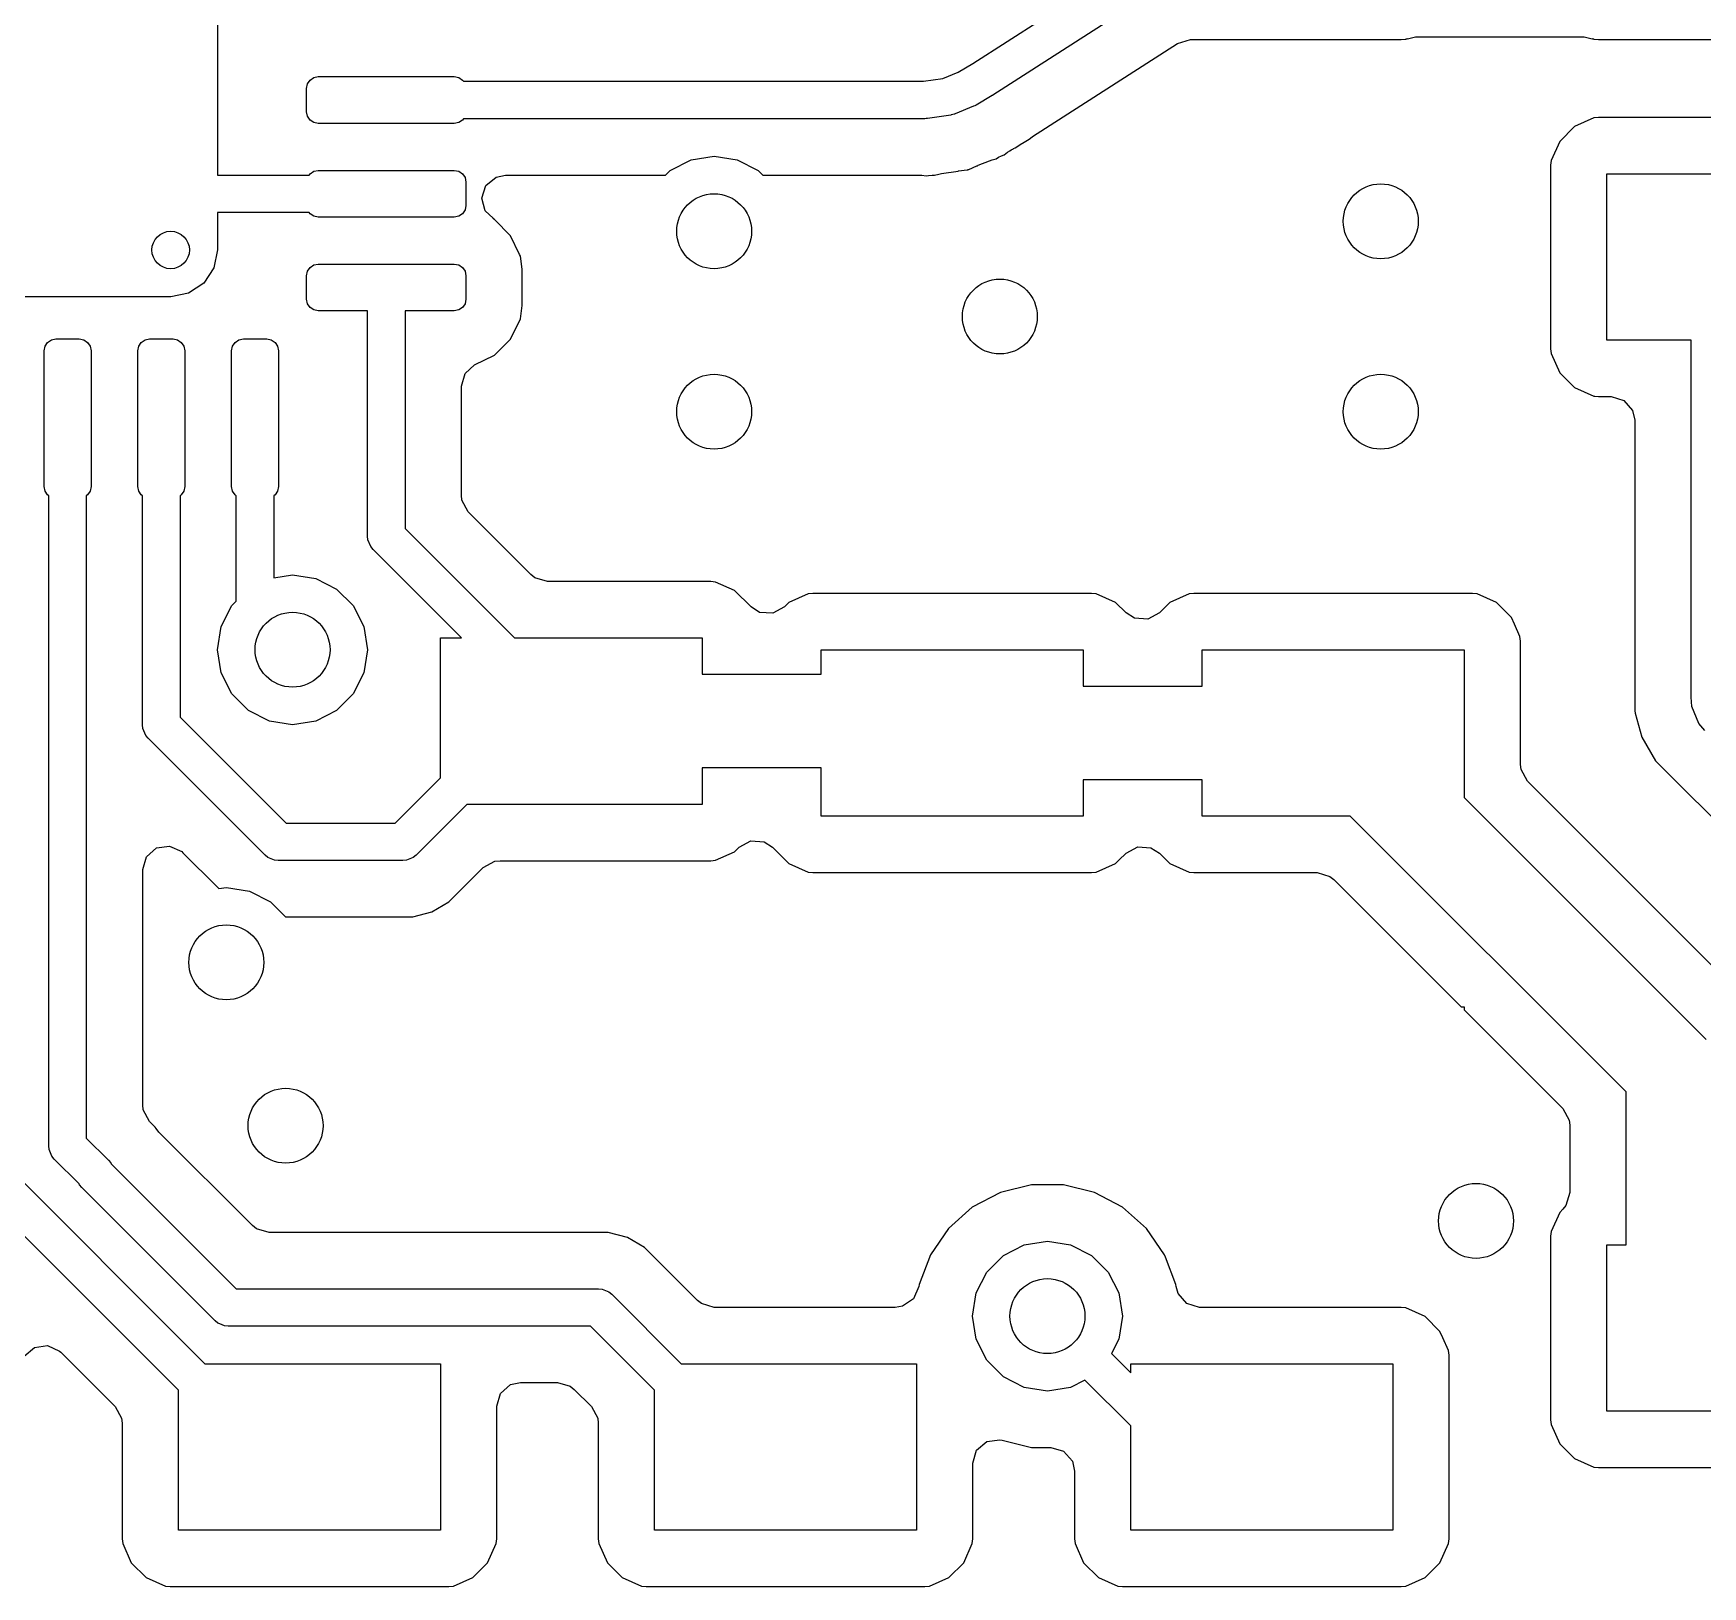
# Model space of a CAD drawing. Extents: x 4.84 to 7.21, y -4.81 to -3.25.
# Drawn here: x 5.9431 to 6.2936, y -4.3449 to -4.0186 of the extents above; entities that cross this region are included whole.
import ezdxf

# ---------------------------------------------------------------- set-up
doc = ezdxf.new("R2010")
doc.units = 0
doc.header["$MEASUREMENT"] = 0
doc.layers.add('BLACK', color=7, linetype='CONTINUOUS')

msp = doc.modelspace()

# ---------------------------------------------------------------- linework, layer by layer
at = {"layer": 'BLACK', "linetype": 'CONTINUOUS'}
for p, q in [((6.1404, -4.02491), (6.17356, -4.00357)), ((6.18114, -4.00806), (6.14459, -4.03157)), ((5.98177, -4.01684), (5.98177, -4.04833)), ((6.15294, -4.04027), (6.18339, -4.02068)), ((6.18339, -4.02068), (6.18607, -4.01989)), ((6.18607, -4.01989), (6.23033, -4.01989)), ((6.23033, -4.01989), (6.23132, -4.01977)), ((6.23033, -4.01989), (6.23033, -4.01989)), ((6.23132, -4.01977), (6.23137, -4.01975)), ((6.23137, -4.01975), (6.23152, -4.01972)), ((6.23152, -4.01972), (6.23168, -4.01968)), ((6.23168, -4.01969), (6.23338, -4.01933)), ((6.23168, -4.01968), (6.23168, -4.01969)), ((6.23338, -4.01933), (6.26875, -4.01933)), ((6.26875, -4.01933), (6.27045, -4.01969)), ((6.27045, -4.01969), (6.27045, -4.01968)), ((6.27045, -4.01968), (6.27061, -4.01972)), ((6.27061, -4.01972), (6.27076, -4.01975)), ((6.27076, -4.01975), (6.27081, -4.01977)), ((6.27081, -4.01977), (6.2718, -4.01989)), ((6.2718, -4.01989), (6.33033, -4.01989)), ((6.00199, -4.02785), (6.00293, -4.02766)), ((6.00293, -4.02766), (6.03148, -4.02766)), ((6.03148, -4.02766), (6.03242, -4.02785)), ((6.13411, -4.02804), (6.13731, -4.02672)), ((6.13731, -4.02672), (6.1404, -4.02491)), ((6.00047, -4.03013), (6.00066, -4.02918)), ((6.00047, -4.03505), (6.00047, -4.03013)), ((6.00066, -4.02918), (6.0012, -4.02839)), ((6.0012, -4.02839), (6.00199, -4.02785)), ((6.03242, -4.02785), (6.03322, -4.02839)), ((6.03322, -4.02839), (6.03339, -4.02865)), ((6.03339, -4.02865), (6.13, -4.02865)), ((6.13, -4.02865), (6.13411, -4.02804)), ((6.14056, -4.0339), (6.13666, -4.0355)), ((6.14081, -4.03377), (6.14056, -4.0339)), ((6.14106, -4.03365), (6.14081, -4.03377)), ((6.14446, -4.03165), (6.14106, -4.03365)), ((6.14452, -4.03161), (6.14446, -4.03165)), ((6.14459, -4.03157), (6.14452, -4.03161)), ((6.00066, -4.03599), (6.00047, -4.03505)), ((6.0012, -4.03679), (6.00066, -4.03599)), ((6.00199, -4.03732), (6.0012, -4.03679)), ((6.00293, -4.03751), (6.00199, -4.03732)), ((6.03148, -4.03751), (6.00293, -4.03751)), ((6.03242, -4.03732), (6.03148, -4.03751)), ((6.03322, -4.03679), (6.03242, -4.03732)), ((6.03339, -4.03652), (6.03322, -4.03679)), ((6.13029, -4.03652), (6.03339, -4.03652)), ((6.13058, -4.03649), (6.13029, -4.03652)), ((6.13087, -4.03648), (6.13058, -4.03649)), ((6.13575, -4.03575), (6.13087, -4.03648)), ((6.13587, -4.03572), (6.13575, -4.03575)), ((6.13592, -4.03572), (6.13587, -4.03572)), ((6.13621, -4.03564), (6.13592, -4.03572)), ((6.13649, -4.03556), (6.13621, -4.03564)), ((6.13654, -4.03554), (6.13649, -4.03556)), ((6.13666, -4.0355), (6.13654, -4.03554)), ((6.26676, -4.03813), (6.26364, -4.04126)), ((6.27081, -4.03634), (6.26676, -4.03813)), ((6.2718, -4.03623), (6.27081, -4.03634)), ((6.27081, -4.03634), (6.27081, -4.03634)), ((6.33033, -4.03623), (6.2718, -4.03623)), ((6.2718, -4.03623), (6.2718, -4.03623)), ((6.14925, -4.04264), (6.15065, -4.04174)), ((6.15065, -4.04174), (6.15082, -4.04164)), ((6.15082, -4.04164), (6.15225, -4.0408)), ((6.15225, -4.0408), (6.15251, -4.0406)), ((6.15251, -4.0406), (6.15252, -4.04061)), ((6.15252, -4.04061), (6.15294, -4.04027)), ((6.26364, -4.04126), (6.26185, -4.0453)), ((6.26364, -4.04126), (6.26364, -4.04126)), ((6.07681, -4.0474), (6.0812, -4.04517)), ((6.0812, -4.04517), (6.08606, -4.0444)), ((6.08606, -4.0444), (6.09093, -4.04517)), ((6.09093, -4.04517), (6.09532, -4.0474)), ((6.14153, -4.04629), (6.1439, -4.04532)), ((6.1439, -4.04532), (6.14446, -4.04513)), ((6.14446, -4.04513), (6.14527, -4.0449)), ((6.14527, -4.0449), (6.14578, -4.0446)), ((6.14578, -4.0446), (6.14642, -4.04429)), ((6.14642, -4.04429), (6.14697, -4.04406)), ((6.14697, -4.04406), (6.14764, -4.04355)), ((6.14764, -4.04355), (6.14813, -4.04322)), ((6.14813, -4.04322), (6.14847, -4.04302)), ((6.14847, -4.04302), (6.14896, -4.0428)), ((6.14896, -4.04278), (6.14925, -4.04264)), ((6.14896, -4.0428), (6.14896, -4.04278)), ((6.14925, -4.04264), (6.14925, -4.04264)), ((6.26185, -4.0453), (6.26173, -4.04629)), ((5.98177, -4.04833), (6.00102, -4.04833)), ((6.00102, -4.04833), (6.0012, -4.04807)), ((6.0012, -4.04807), (6.00199, -4.04754)), ((6.00199, -4.04754), (6.00293, -4.04735)), ((6.00293, -4.04735), (6.03148, -4.04735)), ((6.03148, -4.04735), (6.03242, -4.04754)), ((6.03242, -4.04754), (6.03322, -4.04807)), ((6.03322, -4.04807), (6.03375, -4.04887)), ((6.03811, -4.05052), (6.04027, -4.04875)), ((6.04027, -4.04875), (6.04221, -4.04835)), ((6.04221, -4.04835), (6.07586, -4.04835)), ((6.07586, -4.04835), (6.07681, -4.0474)), ((6.09532, -4.0474), (6.09627, -4.04835)), ((6.09627, -4.04835), (6.12911, -4.04835)), ((6.12911, -4.04835), (6.12968, -4.04839)), ((6.12968, -4.04839), (6.13057, -4.04849)), ((6.13057, -4.04849), (6.1311, -4.04841)), ((6.13057, -4.04849), (6.13057, -4.04849)), ((6.1311, -4.04841), (6.13183, -4.04835)), ((6.13183, -4.04835), (6.13237, -4.04835)), ((6.13237, -4.04835), (6.13324, -4.04812)), ((6.13237, -4.04835), (6.13237, -4.04835)), ((6.13324, -4.04812), (6.13379, -4.04801)), ((6.13379, -4.04801), (6.13728, -4.04749)), ((6.13728, -4.04749), (6.13738, -4.04747)), ((6.13738, -4.04747), (6.13923, -4.04723)), ((6.13923, -4.04723), (6.13931, -4.04721)), ((6.13923, -4.04723), (6.13923, -4.04723)), ((6.13931, -4.04721), (6.13933, -4.04721)), ((6.13933, -4.04721), (6.13934, -4.04721)), ((6.13934, -4.04721), (6.13944, -4.04718)), ((6.13944, -4.04718), (6.13947, -4.04717)), ((6.13944, -4.04718), (6.13944, -4.04718)), ((6.13947, -4.04717), (6.13955, -4.04715)), ((6.13955, -4.04715), (6.14125, -4.0464)), ((6.13955, -4.04715), (6.13955, -4.04715)), ((6.14125, -4.0464), (6.14135, -4.04637)), ((6.14135, -4.04637), (6.14153, -4.04629)), ((6.26173, -4.04629), (6.26173, -4.08482)), ((6.27356, -4.08306), (6.27356, -4.04806)), ((6.27356, -4.04806), (6.32856, -4.04806)), ((6.03375, -4.04887), (6.03394, -4.04981)), ((6.03394, -4.04981), (6.03394, -4.05473)), ((6.03725, -4.05318), (6.03811, -4.05052)), ((6.03375, -4.05567), (6.03322, -4.05647)), ((6.03394, -4.05473), (6.03375, -4.05567)), ((6.03797, -4.05589), (6.03725, -4.05318)), ((6.00102, -4.05621), (5.98177, -4.05621)), ((5.98177, -4.05621), (5.98177, -4.06408)), ((6.0012, -4.05647), (6.00102, -4.05621)), ((6.00199, -4.05701), (6.0012, -4.05647)), ((6.00293, -4.05719), (6.00199, -4.05701)), ((6.03148, -4.05719), (6.00293, -4.05719)), ((6.03242, -4.05701), (6.03148, -4.05719)), ((6.03322, -4.05647), (6.03242, -4.05701)), ((6.03962, -4.05739), (6.03797, -4.05589)), ((6.03956, -4.05746), (6.03962, -4.05739)), ((6.0399, -4.0577), (6.03956, -4.05746)), ((6.04327, -4.06108), (6.0399, -4.0577)), ((6.0452, -4.06503), (6.04327, -4.06108)), ((6.04327, -4.06108), (6.04327, -4.06108)), ((5.98177, -4.06408), (5.98102, -4.06785)), ((6.04536, -4.06536), (6.0452, -4.06503)), ((6.04577, -4.06814), (6.04536, -4.06536)), ((5.98102, -4.06785), (5.97889, -4.07104)), ((6.00047, -4.0695), (6.00066, -4.06855)), ((6.00047, -4.07442), (6.00047, -4.0695)), ((6.00066, -4.06855), (6.0012, -4.06776)), ((6.0012, -4.06776), (6.00199, -4.06722)), ((6.00199, -4.06722), (6.00293, -4.06703)), ((6.00293, -4.06703), (6.03148, -4.06703)), ((6.03148, -4.06703), (6.03242, -4.06722)), ((6.03242, -4.06722), (6.03322, -4.06776)), ((6.03322, -4.06776), (6.03375, -4.06855)), ((6.03375, -4.06855), (6.03394, -4.0695)), ((6.03394, -4.0695), (6.03394, -4.07442)), ((6.04577, -4.07577), (6.04577, -4.06814)), ((5.9757, -4.07318), (5.97193, -4.07392)), ((5.97889, -4.07104), (5.9757, -4.07318)), ((5.97193, -4.07392), (5.92469, -4.07392)), ((5.97193, -4.07392), (5.97193, -4.07392)), ((6.00066, -4.07536), (6.00047, -4.07442)), ((6.0012, -4.07616), (6.00066, -4.07536)), ((6.00199, -4.07669), (6.0012, -4.07616)), ((6.00293, -4.07688), (6.00199, -4.07669)), ((6.01327, -4.07688), (6.00293, -4.07688)), ((6.01327, -4.1242), (6.01327, -4.07688)), ((6.03148, -4.07688), (6.02114, -4.07688)), ((6.02114, -4.07688), (6.02114, -4.12257)), ((6.03242, -4.07669), (6.03148, -4.07688)), ((6.03322, -4.07616), (6.03242, -4.07669)), ((6.03375, -4.07536), (6.03322, -4.07616)), ((6.03394, -4.07442), (6.03375, -4.07536)), ((6.04536, -4.07855), (6.04577, -4.07577)), ((6.04327, -4.08284), (6.04536, -4.07855)), ((5.94554, -4.0843), (5.94608, -4.0835)), ((5.94608, -4.0835), (5.94688, -4.08297)), ((5.94688, -4.08297), (5.94782, -4.08278)), ((5.94782, -4.08278), (5.95274, -4.08278)), ((5.95274, -4.08278), (5.95368, -4.08297)), ((5.95368, -4.08297), (5.95448, -4.0835)), ((5.95448, -4.0835), (5.95501, -4.0843)), ((5.96523, -4.0843), (5.96576, -4.0835)), ((5.96576, -4.0835), (5.96656, -4.08297)), ((5.96656, -4.08297), (5.9675, -4.08278)), ((5.9675, -4.08278), (5.97242, -4.08278)), ((5.97242, -4.08278), (5.97336, -4.08297)), ((5.97336, -4.08297), (5.97416, -4.0835)), ((5.97416, -4.0835), (5.9747, -4.0843)), ((5.98491, -4.0843), (5.98545, -4.0835)), ((5.98545, -4.0835), (5.98625, -4.08297)), ((5.98625, -4.08297), (5.98719, -4.08278)), ((5.98719, -4.08278), (5.99211, -4.08278)), ((5.99211, -4.08278), (5.99305, -4.08297)), ((5.99305, -4.08297), (5.99385, -4.0835)), ((5.99385, -4.0835), (5.99438, -4.0843)), ((6.0399, -4.08621), (6.04327, -4.08284)), ((6.29122, -4.08306), (6.27356, -4.08306)), ((6.29122, -4.15806), (6.29122, -4.08306)), ((5.94536, -4.08524), (5.94554, -4.0843)), ((5.94536, -4.11379), (5.94536, -4.08524)), ((5.95501, -4.0843), (5.9552, -4.08524)), ((5.9552, -4.08524), (5.9552, -4.11379)), ((5.96504, -4.08524), (5.96523, -4.0843)), ((5.96504, -4.11379), (5.96504, -4.08524)), ((5.9747, -4.0843), (5.97488, -4.08524)), ((5.97488, -4.08524), (5.97488, -4.11379)), ((5.98473, -4.08524), (5.98491, -4.0843)), ((5.98473, -4.11379), (5.98473, -4.08524)), ((5.99438, -4.0843), (5.99457, -4.08524)), ((5.99457, -4.08524), (5.99457, -4.11379)), ((6.03576, -4.08823), (6.0399, -4.08621)), ((6.26173, -4.08482), (6.26173, -4.08482)), ((6.26173, -4.08482), (6.26185, -4.08581)), ((6.26185, -4.08581), (6.26185, -4.08581)), ((6.26185, -4.08581), (6.26364, -4.08986)), ((6.03297, -4.09269), (6.03376, -4.09001)), ((6.03376, -4.09001), (6.03576, -4.08823)), ((6.26364, -4.08986), (6.26676, -4.09299)), ((6.03297, -4.11561), (6.03297, -4.09269)), ((6.26676, -4.09299), (6.26676, -4.09299)), ((6.26676, -4.09299), (6.26676, -4.09299)), ((6.26676, -4.09299), (6.27081, -4.09477)), ((6.27081, -4.09477), (6.27081, -4.09477)), ((6.27081, -4.09477), (6.27099, -4.09479)), ((6.27099, -4.09479), (6.2718, -4.09489)), ((6.2718, -4.09489), (6.27443, -4.09489)), ((6.27443, -4.09489), (6.27711, -4.09568)), ((6.27711, -4.09568), (6.27894, -4.09779)), ((6.27894, -4.09779), (6.27939, -4.09985)), ((6.27939, -4.09985), (6.27939, -4.16091)), ((5.94554, -4.11473), (5.94536, -4.11379)), ((5.94608, -4.11553), (5.94554, -4.11473)), ((5.95501, -4.11473), (5.95448, -4.11553)), ((5.9552, -4.11379), (5.95501, -4.11473)), ((5.96523, -4.11473), (5.96504, -4.11379)), ((5.96576, -4.11553), (5.96523, -4.11473)), ((5.9747, -4.11473), (5.97416, -4.11553)), ((5.97488, -4.11379), (5.9747, -4.11473)), ((5.98491, -4.11473), (5.98473, -4.11379)), ((5.98545, -4.11553), (5.98491, -4.11473)), ((5.99438, -4.11473), (5.99385, -4.11553)), ((5.99457, -4.11379), (5.99438, -4.11473)), ((5.94634, -4.1157), (5.94608, -4.11553)), ((5.94634, -4.25227), (5.94634, -4.1157)), ((5.95448, -4.11553), (5.95421, -4.1157)), ((5.95421, -4.1157), (5.95421, -4.25064)), ((5.96603, -4.1157), (5.96576, -4.11553)), ((5.96603, -4.16387), (5.96603, -4.1157)), ((5.97416, -4.11553), (5.9739, -4.1157)), ((5.9739, -4.1157), (5.9739, -4.16224)), ((5.98571, -4.1157), (5.98545, -4.11553)), ((5.98571, -4.13787), (5.98571, -4.1157)), ((5.99385, -4.11553), (5.99358, -4.1157)), ((5.99358, -4.1157), (5.99358, -4.13293)), ((6.03309, -4.11667), (6.03297, -4.11561)), ((6.03443, -4.11912), (6.03309, -4.11667)), ((6.04758, -4.13227), (6.03443, -4.11912)), ((6.01335, -4.12497), (6.01327, -4.1242)), ((6.01393, -4.12639), (6.01335, -4.12497)), ((6.02114, -4.12257), (6.04413, -4.14556)), ((6.01442, -4.12698), (6.01393, -4.12639)), ((6.033, -4.14556), (6.01442, -4.12698)), ((5.99358, -4.13293), (5.99752, -4.13231)), ((5.99752, -4.13231), (6.00239, -4.13308)), ((6.04841, -4.13294), (6.04758, -4.13227)), ((6.05109, -4.13373), (6.04841, -4.13294)), ((6.00239, -4.13308), (6.00678, -4.13532)), ((6.00678, -4.13532), (6.01026, -4.1388)), ((6.08533, -4.13373), (6.05109, -4.13373)), ((6.08632, -4.13384), (6.08533, -4.13373)), ((6.08533, -4.13373), (6.08533, -4.13373)), ((6.09037, -4.13563), (6.08632, -4.13384)), ((6.08632, -4.13384), (6.08632, -4.13384)), ((6.09381, -4.13907), (6.09037, -4.13563)), ((6.09037, -4.13563), (6.09037, -4.13563)), ((6.10581, -4.13634), (6.10176, -4.13813)), ((6.1068, -4.13623), (6.10581, -4.13634)), ((6.10581, -4.13634), (6.10581, -4.13634)), ((6.16533, -4.13623), (6.1068, -4.13623)), ((6.1068, -4.13623), (6.1068, -4.13623)), ((6.16632, -4.13634), (6.16533, -4.13623)), ((6.17037, -4.13813), (6.16632, -4.13634)), ((6.16632, -4.13634), (6.16632, -4.13634)), ((6.18581, -4.13634), (6.18176, -4.13813)), ((6.1868, -4.13623), (6.18581, -4.13634)), ((6.18581, -4.13634), (6.18581, -4.13634)), ((6.24533, -4.13623), (6.1868, -4.13623)), ((6.1868, -4.13623), (6.1868, -4.13623)), ((6.24632, -4.13634), (6.24533, -4.13623)), ((6.25037, -4.13813), (6.24632, -4.13634)), ((6.24632, -4.13634), (6.24632, -4.13634)), ((5.98254, -4.14319), (5.98478, -4.1388)), ((5.98478, -4.1388), (5.98571, -4.13787)), ((6.01026, -4.1388), (6.0125, -4.14319)), ((6.09558, -4.14021), (6.09381, -4.13907)), ((6.10082, -4.13907), (6.09837, -4.14041)), ((6.10176, -4.13813), (6.10082, -4.13907)), ((6.10176, -4.13813), (6.10176, -4.13813)), ((6.17256, -4.14032), (6.17037, -4.13813)), ((6.17037, -4.13813), (6.17037, -4.13813)), ((6.18176, -4.13813), (6.17957, -4.14032)), ((6.18176, -4.13813), (6.18176, -4.13813)), ((6.25349, -4.14126), (6.25037, -4.13813)), ((6.25037, -4.13813), (6.25037, -4.13813)), ((5.98177, -4.14806), (5.98254, -4.14319)), ((6.0125, -4.14319), (6.01327, -4.14806)), ((6.09837, -4.14041), (6.09558, -4.14021)), ((6.17433, -4.14146), (6.17256, -4.14032)), ((6.17712, -4.14166), (6.17433, -4.14146)), ((6.17957, -4.14032), (6.17712, -4.14166)), ((6.25413, -4.14271), (6.25349, -4.14126)), ((6.25528, -4.1453), (6.25413, -4.14271)), ((6.02856, -4.17499), (6.02856, -4.14556)), ((6.02856, -4.14556), (6.033, -4.14556)), ((6.04413, -4.14556), (6.08356, -4.14556)), ((6.08356, -4.14556), (6.08356, -4.15322)), ((6.2554, -4.14629), (6.25528, -4.1453)), ((6.2554, -4.17218), (6.2554, -4.14629)), ((6.2554, -4.14629), (6.2554, -4.14629)), ((5.98254, -4.15293), (5.98177, -4.14806)), ((6.01327, -4.14806), (6.0125, -4.15293)), ((6.10856, -4.15322), (6.10856, -4.14806)), ((6.10856, -4.14806), (6.16356, -4.14806)), ((6.16356, -4.14806), (6.16356, -4.15572)), ((6.18856, -4.15572), (6.18856, -4.14806)), ((6.18856, -4.14806), (6.24356, -4.14806)), ((6.24356, -4.14806), (6.24356, -4.17914)), ((5.98478, -4.15732), (5.98254, -4.15293)), ((6.0125, -4.15293), (6.01026, -4.15732)), ((6.08356, -4.15322), (6.10856, -4.15322)), ((5.98827, -4.1608), (5.98478, -4.15732)), ((6.01026, -4.15732), (6.00678, -4.1608)), ((6.16356, -4.15572), (6.18856, -4.15572)), ((5.99266, -4.16304), (5.98827, -4.1608)), ((6.00678, -4.1608), (6.00239, -4.16304)), ((6.27939, -4.16091), (6.27951, -4.16137)), ((6.29141, -4.15998), (6.29122, -4.15806)), ((6.29288, -4.16353), (6.29141, -4.15998)), ((5.9661, -4.16463), (5.96603, -4.16387)), ((5.9739, -4.16224), (5.99616, -4.1845)), ((5.99752, -4.16381), (5.99266, -4.16304)), ((6.00239, -4.16304), (5.99752, -4.16381)), ((6.27951, -4.16137), (6.28019, -4.16391)), ((6.28019, -4.16391), (6.28087, -4.16642)), ((6.29411, -4.16502), (6.29288, -4.16353)), ((6.29288, -4.16353), (6.29288, -4.16353)), ((5.96669, -4.16605), (5.9661, -4.16463)), ((5.96718, -4.16665), (5.96669, -4.16605)), ((5.99175, -4.19122), (5.96718, -4.16665)), ((6.28087, -4.16642), (6.28372, -4.17137)), ((6.28372, -4.17137), (6.28372, -4.17137)), ((6.28372, -4.17137), (6.28372, -4.17137)), ((6.28372, -4.17137), (6.31028, -4.19793)), ((6.01906, -4.1845), (6.02856, -4.17499)), ((6.10856, -4.1729), (6.08356, -4.1729)), ((6.08356, -4.1729), (6.08356, -4.18056)), ((6.10856, -4.18306), (6.10856, -4.1729)), ((6.25551, -4.17324), (6.2554, -4.17218)), ((6.25685, -4.17569), (6.25551, -4.17324)), ((6.18856, -4.1754), (6.16356, -4.1754)), ((6.16356, -4.1754), (6.16356, -4.18306)), ((6.18856, -4.18306), (6.18856, -4.1754)), ((6.30474, -4.22359), (6.25685, -4.17569)), ((6.03413, -4.18056), (6.02347, -4.19122)), ((6.08356, -4.18056), (6.03413, -4.18056)), ((6.24356, -4.17914), (6.29436, -4.22994)), ((5.99616, -4.1845), (6.01906, -4.1845)), ((6.16356, -4.18306), (6.10856, -4.18306)), ((6.21965, -4.18306), (6.18856, -4.18306)), ((6.27756, -4.24097), (6.21965, -4.18306)), ((6.09131, -4.18955), (6.09376, -4.18821)), ((6.09376, -4.18821), (6.09655, -4.18841)), ((6.09655, -4.18841), (6.09832, -4.18955)), ((5.96605, -4.19422), (5.96683, -4.19154)), ((5.96683, -4.19154), (5.96895, -4.18971)), ((5.96895, -4.18971), (5.97171, -4.18931)), ((5.97171, -4.18931), (5.97425, -4.19047)), ((5.97425, -4.19047), (5.97451, -4.19072)), ((5.97451, -4.19072), (5.98174, -4.19794)), ((5.99234, -4.19171), (5.99175, -4.19122)), ((5.99376, -4.19229), (5.99234, -4.19171)), ((5.99453, -4.19237), (5.99376, -4.19229)), ((6.02069, -4.19237), (5.99453, -4.19237)), ((6.02146, -4.19229), (6.02069, -4.19237)), ((6.02288, -4.19171), (6.02146, -4.19229)), ((6.02347, -4.19122), (6.02288, -4.19171)), ((6.03758, -4.19384), (6.04003, -4.1925)), ((6.04003, -4.1925), (6.04109, -4.19239)), ((6.04109, -4.19239), (6.08533, -4.19239)), ((6.08533, -4.19239), (6.08632, -4.19227)), ((6.08533, -4.19239), (6.08533, -4.19239)), ((6.08632, -4.19227), (6.09037, -4.19049)), ((6.09037, -4.19049), (6.09038, -4.19047)), ((6.09038, -4.19047), (6.09131, -4.18955)), ((6.09832, -4.18955), (6.10176, -4.19299)), ((6.17037, -4.19299), (6.17108, -4.19227)), ((6.17108, -4.19227), (6.17256, -4.1908)), ((6.17256, -4.1908), (6.17501, -4.18946)), ((6.17501, -4.18946), (6.1778, -4.18966)), ((6.1778, -4.18966), (6.17957, -4.1908)), ((6.17957, -4.1908), (6.18176, -4.19299)), ((5.96605, -4.24369), (5.96605, -4.19422)), ((6.03037, -4.20105), (6.03758, -4.19384)), ((6.10176, -4.19299), (6.10176, -4.19299)), ((6.10176, -4.19299), (6.10176, -4.19299)), ((6.10176, -4.19299), (6.10581, -4.19477)), ((6.10581, -4.19477), (6.1068, -4.19489)), ((6.1068, -4.19489), (6.16533, -4.19489)), ((6.16533, -4.19489), (6.16632, -4.19477)), ((6.16632, -4.19477), (6.17037, -4.19299)), ((6.18176, -4.19299), (6.18176, -4.19299)), ((6.18176, -4.19299), (6.18176, -4.19299)), ((6.18176, -4.19299), (6.18581, -4.19477)), ((6.18581, -4.19477), (6.1868, -4.19489)), ((6.1868, -4.19489), (6.21269, -4.19489)), ((6.21269, -4.19489), (6.21537, -4.19568)), ((6.21537, -4.19568), (6.2162, -4.19634)), ((5.98174, -4.19794), (5.98174, -4.19794)), ((5.98174, -4.19794), (5.98204, -4.19824)), ((5.98204, -4.19824), (5.98362, -4.19799)), ((5.98362, -4.19799), (5.98848, -4.19876)), ((5.98848, -4.19876), (5.99287, -4.201)), ((6.2162, -4.19634), (6.24291, -4.22306)), ((5.99287, -4.201), (5.99607, -4.2042)), ((6.02678, -4.20313), (6.03037, -4.20105)), ((5.99607, -4.2042), (5.99691, -4.2042)), ((5.99691, -4.2042), (5.99691, -4.2042)), ((5.99691, -4.2042), (6.02277, -4.2042)), ((6.02277, -4.2042), (6.02678, -4.20313)), ((6.02277, -4.2042), (6.02277, -4.2042)), ((6.24291, -4.22306), (6.24356, -4.22306)), ((6.24356, -4.22306), (6.24356, -4.22371)), ((6.24356, -4.22371), (6.26428, -4.24442)), ((6.27756, -4.27306), (6.27756, -4.24097)), ((5.96616, -4.24474), (5.96605, -4.24369)), ((5.9675, -4.24719), (5.96616, -4.24474)), ((6.26428, -4.24442), (6.26561, -4.24687)), ((5.96868, -4.24838), (5.9675, -4.24719)), ((5.96888, -4.24864), (5.96868, -4.24838)), ((5.96946, -4.24938), (5.96888, -4.24863)), ((5.96888, -4.24863), (5.96888, -4.24864)), ((6.26561, -4.24687), (6.26573, -4.24793)), ((6.26573, -4.24793), (6.26573, -4.26211)), ((5.95421, -4.25064), (5.95885, -4.25527)), ((5.9891, -4.26903), (5.96946, -4.24938)), ((5.93453, -4.25346), (5.97913, -4.29806)), ((5.94642, -4.25304), (5.94634, -4.25227)), ((5.947, -4.25446), (5.94642, -4.25304)), ((5.94749, -4.25506), (5.947, -4.25446)), ((5.95271, -4.26027), (5.94749, -4.25506)), ((5.95885, -4.25527), (5.95934, -4.25587)), ((5.97356, -4.30363), (5.92781, -4.25787)), ((5.95934, -4.25587), (5.95942, -4.25608)), ((5.95942, -4.25608), (5.98566, -4.28231)), ((5.95279, -4.26047), (5.95271, -4.26027)), ((5.95328, -4.26107), (5.95279, -4.26047)), ((5.98124, -4.28903), (5.95328, -4.26107)), ((6.14621, -4.26208), (6.14028, -4.2652)), ((6.15272, -4.26048), (6.14621, -4.26208)), ((6.14621, -4.26208), (6.14621, -4.26208)), ((6.15941, -4.26048), (6.15272, -4.26048)), ((6.15272, -4.26048), (6.15272, -4.26048)), ((6.16592, -4.26208), (6.15941, -4.26048)), ((6.15941, -4.26048), (6.15941, -4.26048)), ((6.17185, -4.2652), (6.16592, -4.26208)), ((6.16592, -4.26208), (6.16592, -4.26208)), ((6.26573, -4.26211), (6.26494, -4.26479)), ((6.14028, -4.2652), (6.13527, -4.26964)), ((6.14028, -4.2652), (6.14028, -4.2652)), ((6.17686, -4.26964), (6.17185, -4.2652)), ((6.17185, -4.2652), (6.17185, -4.2652)), ((6.26428, -4.26562), (6.26364, -4.26626)), ((6.26494, -4.26479), (6.26428, -4.26562)), ((5.98993, -4.26969), (5.9891, -4.26903)), ((5.99261, -4.27048), (5.98993, -4.26969)), ((6.13527, -4.26964), (6.13147, -4.27515)), ((6.13527, -4.26964), (6.13527, -4.26964)), ((6.18066, -4.27515), (6.17686, -4.26964)), ((6.17686, -4.26964), (6.17686, -4.26964)), ((6.26364, -4.26626), (6.26185, -4.2703)), ((6.26364, -4.26626), (6.26364, -4.26626)), ((6.06383, -4.27048), (5.99261, -4.27048)), ((6.06784, -4.27155), (6.06383, -4.27048)), ((6.06383, -4.27048), (6.06383, -4.27048)), ((6.07144, -4.27363), (6.06784, -4.27155)), ((6.06784, -4.27155), (6.06784, -4.27155)), ((6.06784, -4.27155), (6.06784, -4.27155)), ((6.14681, -4.27532), (6.1512, -4.27308)), ((6.1512, -4.27308), (6.15606, -4.27231)), ((6.15606, -4.27231), (6.16093, -4.27308)), ((6.16093, -4.27308), (6.16532, -4.27532)), ((6.26185, -4.2703), (6.26173, -4.27129)), ((6.26173, -4.27129), (6.26173, -4.30982)), ((6.27356, -4.30806), (6.27356, -4.27306)), ((6.27356, -4.27306), (6.27756, -4.27306)), ((6.08258, -4.28478), (6.07144, -4.27363)), ((6.07144, -4.27363), (6.07144, -4.27363)), ((6.07144, -4.27363), (6.07144, -4.27363)), ((6.13147, -4.27515), (6.12909, -4.28141)), ((6.13147, -4.27515), (6.13147, -4.27515)), ((6.14332, -4.2788), (6.14681, -4.27532)), ((6.16532, -4.27532), (6.16881, -4.2788)), ((6.18086, -4.27567), (6.18066, -4.27515)), ((6.18066, -4.27515), (6.18066, -4.27515)), ((6.18304, -4.28141), (6.18086, -4.27567)), ((6.14109, -4.28319), (6.14332, -4.2788)), ((6.16881, -4.2788), (6.17104, -4.28319)), ((5.98566, -4.28231), (6.06175, -4.28231)), ((6.06175, -4.28231), (6.06252, -4.28239)), ((6.06252, -4.28239), (6.06394, -4.28297)), ((6.06394, -4.28297), (6.06454, -4.28346)), ((6.06454, -4.28346), (6.07913, -4.29806)), ((6.12904, -4.28187), (6.12793, -4.28443)), ((6.12909, -4.28141), (6.12904, -4.28187)), ((6.14032, -4.28806), (6.14109, -4.28319)), ((6.17104, -4.28319), (6.17181, -4.28806)), ((6.18309, -4.28187), (6.18304, -4.28141)), ((6.18304, -4.28141), (6.18304, -4.28141)), ((6.18351, -4.28333), (6.18309, -4.28187)), ((6.18534, -4.28544), (6.18351, -4.28333)), ((6.08341, -4.28544), (6.08258, -4.28478)), ((6.08609, -4.28623), (6.08341, -4.28544)), ((6.12411, -4.28623), (6.08609, -4.28623)), ((6.12561, -4.286), (6.12411, -4.28623)), ((6.12793, -4.28443), (6.12561, -4.286)), ((6.18802, -4.28623), (6.18534, -4.28544)), ((6.23033, -4.28623), (6.18802, -4.28623)), ((6.23132, -4.28634), (6.23033, -4.28623)), ((6.23033, -4.28623), (6.23033, -4.28623)), ((6.23537, -4.28813), (6.23132, -4.28634)), ((6.23132, -4.28634), (6.23132, -4.28634)), ((5.98184, -4.28952), (5.98124, -4.28903)), ((5.98224, -4.28969), (5.98184, -4.28952)), ((5.98326, -4.29011), (5.98224, -4.28969)), ((5.98403, -4.29018), (5.98326, -4.29011)), ((6.06012, -4.29018), (5.98403, -4.29018)), ((6.07356, -4.30363), (6.06012, -4.29018)), ((6.14109, -4.29293), (6.14032, -4.28806)), ((6.17181, -4.28806), (6.17104, -4.29293)), ((6.23849, -4.29126), (6.23537, -4.28813)), ((6.23537, -4.28813), (6.23537, -4.28813)), ((5.9433, -4.29465), (5.94606, -4.29425)), ((5.94606, -4.29425), (5.9486, -4.29542)), ((6.14332, -4.29732), (6.14109, -4.29293)), ((6.17104, -4.29293), (6.16951, -4.29593)), ((6.2391, -4.29262), (6.23849, -4.29126)), ((6.24028, -4.2953), (6.2391, -4.29262)), ((5.94118, -4.29648), (5.9433, -4.29465)), ((5.9486, -4.29542), (5.94886, -4.29566)), ((5.94886, -4.29566), (5.96028, -4.30707)), ((6.14681, -4.3008), (6.14332, -4.29732)), ((6.16951, -4.29593), (6.17356, -4.29999)), ((6.2404, -4.29629), (6.24028, -4.2953)), ((6.2404, -4.33482), (6.2404, -4.29629)), ((5.97913, -4.29806), (6.02856, -4.29806)), ((6.02856, -4.29806), (6.02856, -4.33306)), ((6.07913, -4.29806), (6.12856, -4.29806)), ((6.12856, -4.29806), (6.12856, -4.33306)), ((6.1512, -4.30304), (6.14681, -4.3008)), ((6.17356, -4.29999), (6.17356, -4.29806)), ((6.17356, -4.29806), (6.22856, -4.29806)), ((6.22856, -4.29806), (6.22856, -4.33306)), ((5.97356, -4.33306), (5.97356, -4.30363)), ((6.0404, -4.30698), (6.04118, -4.30429)), ((6.04118, -4.30429), (6.0433, -4.30246)), ((6.0433, -4.30246), (6.04536, -4.30202)), ((6.04536, -4.30202), (6.05317, -4.30202)), ((6.05317, -4.30202), (6.05585, -4.3028)), ((6.05585, -4.3028), (6.05668, -4.30347)), ((6.05668, -4.30347), (6.06028, -4.30707)), ((6.07356, -4.33306), (6.07356, -4.30363)), ((6.15606, -4.30381), (6.1512, -4.30304)), ((6.16093, -4.30304), (6.15606, -4.30381)), ((6.16394, -4.3015), (6.16093, -4.30304)), ((6.17356, -4.31113), (6.16394, -4.3015)), ((5.96028, -4.30707), (5.96162, -4.30953)), ((6.0404, -4.33482), (6.0404, -4.30698)), ((6.06028, -4.30707), (6.06162, -4.30953)), ((6.32856, -4.30806), (6.27356, -4.30806)), ((5.96162, -4.30953), (5.96173, -4.31058)), ((5.96173, -4.31058), (5.96173, -4.33482)), ((6.06162, -4.30953), (6.06173, -4.31058)), ((6.06173, -4.31058), (6.06173, -4.33482)), ((6.17356, -4.33306), (6.17356, -4.31113)), ((6.26173, -4.30982), (6.26173, -4.30983)), ((6.26173, -4.30983), (6.26185, -4.31081)), ((6.26185, -4.31081), (6.26185, -4.31081)), ((6.26185, -4.31081), (6.26364, -4.31486)), ((6.14118, -4.31625), (6.1433, -4.31442)), ((6.1433, -4.31442), (6.14606, -4.31402)), ((6.14606, -4.31402), (6.14654, -4.31412)), ((6.14654, -4.31412), (6.15272, -4.31564)), ((6.26364, -4.31486), (6.26676, -4.31799)), ((6.1404, -4.31893), (6.14118, -4.31625)), ((6.15272, -4.31564), (6.15272, -4.31564)), ((6.15272, -4.31564), (6.15677, -4.31564)), ((6.15677, -4.31564), (6.15946, -4.31642)), ((6.15946, -4.31642), (6.16129, -4.31854)), ((6.16129, -4.31854), (6.16173, -4.3206)), ((6.26676, -4.31799), (6.26676, -4.31799)), ((6.26676, -4.31799), (6.26676, -4.31799)), ((6.26676, -4.31799), (6.27081, -4.31977)), ((6.1404, -4.33482), (6.1404, -4.31893)), ((6.16173, -4.3206), (6.16173, -4.33482)), ((6.27081, -4.31977), (6.2718, -4.31989)), ((6.2718, -4.31989), (6.33033, -4.31989)), ((5.96173, -4.33482), (5.96173, -4.33482)), ((5.96173, -4.33482), (5.96185, -4.33581)), ((5.96185, -4.33581), (5.96185, -4.33581)), ((5.96185, -4.33581), (5.96364, -4.33986)), ((6.02856, -4.33306), (5.97356, -4.33306)), ((6.03849, -4.33986), (6.04028, -4.33581)), ((6.04028, -4.33581), (6.0404, -4.33482)), ((6.06173, -4.33482), (6.06173, -4.33482)), ((6.06173, -4.33482), (6.06185, -4.33581)), ((6.06185, -4.33581), (6.06185, -4.33581)), ((6.06185, -4.33581), (6.06364, -4.33986)), ((6.12856, -4.33306), (6.07356, -4.33306)), ((6.13849, -4.33986), (6.14028, -4.33581)), ((6.14028, -4.33581), (6.1404, -4.33482)), ((6.16173, -4.33482), (6.16173, -4.33482)), ((6.16173, -4.33482), (6.16185, -4.33581)), ((6.16185, -4.33581), (6.16185, -4.33581)), ((6.16185, -4.33581), (6.16364, -4.33986)), ((6.22856, -4.33306), (6.17356, -4.33306)), ((6.23849, -4.33986), (6.24028, -4.33581)), ((6.24028, -4.33581), (6.2404, -4.33482)), ((5.96364, -4.33986), (5.96676, -4.34299)), ((5.96676, -4.34299), (5.96676, -4.34299)), ((5.96676, -4.34299), (5.96676, -4.34299)), ((5.96676, -4.34299), (5.97081, -4.34477)), ((6.03132, -4.34477), (6.03537, -4.34299)), ((6.03537, -4.34299), (6.03849, -4.33986)), ((6.06364, -4.33986), (6.06676, -4.34299)), ((6.06676, -4.34299), (6.06676, -4.34299)), ((6.06676, -4.34299), (6.06676, -4.34299)), ((6.06676, -4.34299), (6.07081, -4.34477)), ((6.13132, -4.34477), (6.13537, -4.34299)), ((6.13537, -4.34299), (6.13849, -4.33986)), ((6.16364, -4.33986), (6.16676, -4.34299)), ((6.16676, -4.34299), (6.16676, -4.34299)), ((6.16676, -4.34299), (6.16676, -4.34299)), ((6.16676, -4.34299), (6.17081, -4.34477)), ((6.23132, -4.34477), (6.23537, -4.34299)), ((6.23537, -4.34299), (6.23849, -4.33986)), ((5.97081, -4.34477), (5.9718, -4.34489)), ((5.9718, -4.34489), (6.03033, -4.34489)), ((6.03033, -4.34489), (6.03132, -4.34477)), ((6.07081, -4.34477), (6.0718, -4.34489)), ((6.0718, -4.34489), (6.13033, -4.34489)), ((6.13033, -4.34489), (6.13132, -4.34477)), ((6.17081, -4.34477), (6.1718, -4.34489)), ((6.1718, -4.34489), (6.23033, -4.34489)), ((6.23033, -4.34489), (6.23132, -4.34477))]:
    msp.add_line(p, q, dxfattribs=at)
at = {"layer": 'BLACK'}
for centre, radius in [((6.08606, -4.06015), 0.00787), ((6.22606, -4.05806), 0.00787), ((5.97193, -4.06408), 0.00394), ((6.14606, -4.07806), 0.00787), ((6.08606, -4.09806), 0.00787), ((6.22606, -4.09806), 0.00787), ((5.99752, -4.14806), 0.00787), ((5.98362, -4.21374), 0.00787), ((5.99606, -4.24806), 0.00787), ((6.24606, -4.26806), 0.00787), ((6.15606, -4.28806), 0.00787)]:
    msp.add_circle(centre, radius, dxfattribs=at)

doc.saveas('drawing.dxf')
